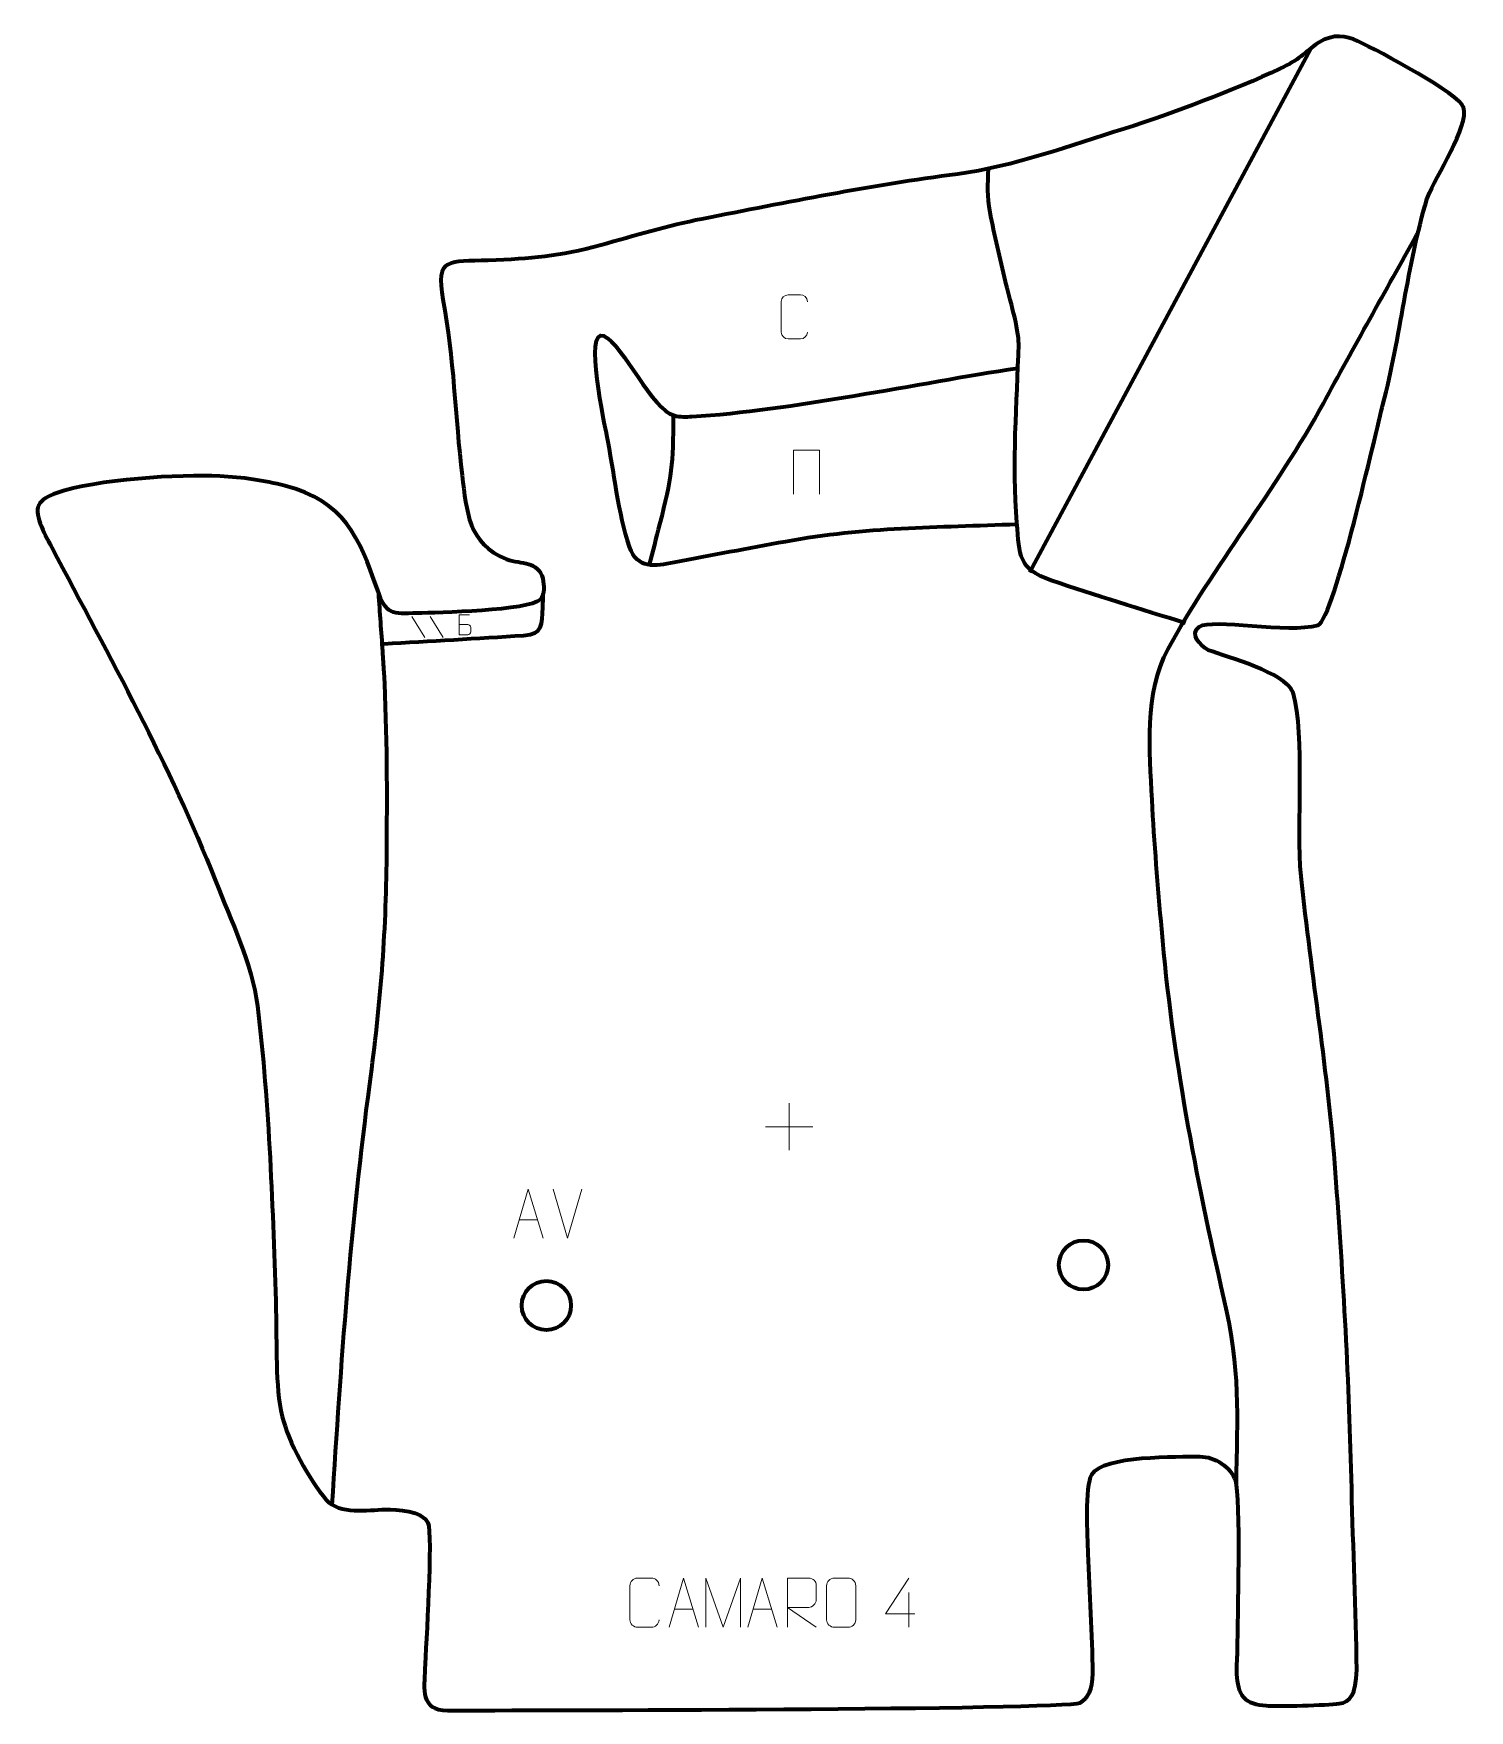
# Model space of a CAD drawing. Header units: millimetres. Extents: x 869 to 1599, y -101 to 751.
import ezdxf

# ---------------------------------------------------------------- set-up
doc = ezdxf.new("R2010")
doc.units = ezdxf.units.MM
doc.header["$MEASUREMENT"] = 0
doc.layers.add('layer 2', color=7, linetype='Continuous')
doc.layers.add('layer 3', color=7, linetype='Continuous')

msp = doc.modelspace()

# ---------------------------------------------------------------- linework, layer by layer
at = {"layer": 'layer 2', "color": 142, "lineweight": 200}
for centre in [(1402.6109, 125.3884), (1129.5608, 104.8156)]:
    msp.add_ellipse(centre, major_axis=(0, 12.5), ratio=1, dxfattribs=at)
at = {"layer": 'layer 2', "color": 142, "lineweight": 158}
msp.add_open_spline([(1375.3954, 477.6525), (1375.3954, 477.6525), (1518.3198, 743.8639), (1518.3198, 743.8639)], degree=3, dxfattribs=at)
for points, knots in [([(1454.456, 451.6093), (1431.9293, 458.796), (1408.5352, 465.6765), (1386.2687, 473.3658), (1386.2687, 473.3658), (1369.2718, 479.2354), (1370.2602, 485.9461), (1368.7931, 502.5895), (1368.7931, 502.5895), (1366.1963, 533.2382), (1368.8723, 563.0194), (1369.6867, 593.6023), (1369.6867, 593.6023), (1369.8747, 600.6624), (1364.8614, 617.6511), (1362.9937, 625.3027), (1362.9937, 625.3027), (1360.1303, 637.0336), (1357.3963, 648.6948), (1355.1667, 660.5677), (1355.1667, 660.5677), (1353.6524, 668.7396), (1353.9807, 674.5135), (1354.3383, 682.6701)], [0, 0, 0, 0, 0.14285714, 0.14285714, 0.14285714, 0.14285714, 0.28571429, 0.28571429, 0.28571429, 0.28571429, 0.42857143, 0.42857143, 0.42857143, 0.42857143, 0.57142857, 0.57142857, 0.57142857, 0.57142857, 0.71428571, 0.71428571, 0.71428571, 0.71428571, 1, 1, 1, 1]), ([(1480.3495, 13.1595), (1480.8648, 50.4187), (1482.6641, 71.1982), (1473.9986, 108.5451), (1473.9986, 108.5451), (1459.7061, 170.9771), (1447.844, 232.1874), (1442.3724, 296.0986), (1442.3724, 296.0986), (1440.5297, 317.6223), (1438.5451, 340.3231), (1437.4573, 361.8447), (1437.4573, 361.8447), (1436.2093, 386.546), (1433.402, 416.1219), (1445.6508, 438.5207), (1445.6508, 438.5207), (1468.6135, 480.5115), (1500.667, 519.3823), (1524.5544, 563.3726), (1524.5544, 563.3726), (1540.0946, 591.991), (1556.1705, 620.4785), (1571.9837, 648.9641), (1571.9837, 648.9641), (1571.9837, 648.9641), (1572.714, 650.2797), (1572.714, 650.2797)], [0, 0, 0, 0, 0.125, 0.125, 0.125, 0.125, 0.25, 0.25, 0.25, 0.25, 0.375, 0.375, 0.375, 0.375, 0.5, 0.5, 0.5, 0.5, 0.625, 0.625, 0.625, 0.625, 0.75, 0.75, 0.75, 0.75, 1, 1, 1, 1]), ([(1368.9983, 501.85), (1327.7857, 500.1429), (1292.1764, 500.5458), (1251.0618, 493.0534), (1251.0618, 493.0534), (1232.2071, 489.6174), (1213.367, 486.1194), (1194.5519, 482.4722), (1194.5519, 482.4722), (1184.551, 480.5031), (1175.8355, 479.0152), (1171.8928, 490.4145), (1171.8928, 490.4145), (1166.0265, 507.3748), (1163.9757, 529.0202), (1160.3271, 547.2327), (1160.3271, 547.2327), (1159.576, 550.9587), (1148.5327, 602.5076), (1158.7896, 597.6688), (1158.7896, 597.6688), (1168.643, 593.0204), (1183.581, 559.793), (1194.6232, 557.1335), (1194.6232, 557.1335), (1197.5181, 556.4362), (1200.5908, 556.5773), (1203.5429, 556.688), (1203.5429, 556.688), (1253.5071, 559.6857), (1318.2763, 573.604), (1369.188, 581.3515)], [0, 0, 0, 0, 0.11111111, 0.11111111, 0.11111111, 0.11111111, 0.22222222, 0.22222222, 0.22222222, 0.22222222, 0.33333333, 0.33333333, 0.33333333, 0.33333333, 0.44444444, 0.44444444, 0.44444444, 0.44444444, 0.55555556, 0.55555556, 0.55555556, 0.55555556, 0.66666667, 0.66666667, 0.66666667, 0.66666667, 0.77777778, 0.77777778, 0.77777778, 0.77777778, 1, 1, 1, 1]), ([(1193.9921, 557.0133), (1193.9793, 532.3092), (1193.2741, 525.9565), (1187.0824, 501.755), (1187.0824, 501.755), (1185.333, 494.9168), (1183.5747, 488.0848), (1181.8696, 481.2351)], [0, 0, 0, 0, 0.33333333, 0.33333333, 0.33333333, 0.33333333, 1, 1, 1, 1]), ([(1020.7265, 3.5158), (1025.1581, 75.7961), (1030.1499, 145.4891), (1039.7873, 217.3704), (1039.7873, 217.3704), (1045.183, 257.6149), (1048.1159, 292.8047), (1048.4232, 333.4698), (1048.4232, 333.4698), (1048.6586, 364.6216), (1048.7676, 395.6287), (1047.0634, 426.7522), (1047.0634, 426.7522), (1046.8643, 430.2412), (1046.6421, 433.7254), (1046.4056, 437.212), (1046.4056, 437.212), (1045.6921, 447.1202), (1044.9723, 457.0258), (1044.3152, 466.9381)], [0, 0, 0, 0, 0.16666667, 0.16666667, 0.16666667, 0.16666667, 0.33333333, 0.33333333, 0.33333333, 0.33333333, 0.5, 0.5, 0.5, 0.5, 0.66666667, 0.66666667, 0.66666667, 0.66666667, 1, 1, 1, 1]), ([(1046.8782, 441.1687), (1070.5644, 442.5908), (1094.3397, 443.873), (1118.0056, 445.4264), (1118.0056, 445.4264), (1128.0799, 446.0877), (1127.2862, 450.7951), (1127.7082, 459.7748), (1127.7082, 459.7748), (1127.8176, 462.103), (1127.9054, 464.441), (1127.974, 466.7712)], [0, 0, 0, 0, 0.25, 0.25, 0.25, 0.25, 0.5, 0.5, 0.5, 0.5, 1, 1, 1, 1])]:
    msp.add_open_spline(points, degree=3, knots=knots, dxfattribs=at)
at = {"layer": 'layer 2', "color": 250, "lineweight": 9}
for points, knots in [([(1262.2807, 599.6049), (1262.1555, 597.5239), (1260.6533, 596.1987), (1258.7296, 596.189), (1258.7296, 596.189), (1256.641, 596.1893), (1254.5524, 596.1893), (1252.4641, 596.189), (1252.4641, 596.189), (1250.7399, 596.0946), (1248.9735, 597.7825), (1248.9835, 599.5893), (1248.9835, 599.5893), (1248.9839, 604.7575), (1248.9839, 609.9252), (1248.9835, 615.0926), (1248.9835, 615.0926), (1248.9873, 617.0077), (1250.5518, 618.5476), (1252.4797, 618.5355), (1252.4797, 618.5355), (1254.5627, 618.5355), (1256.6462, 618.5355), (1258.7296, 618.5355), (1258.7296, 618.5355), (1260.4731, 618.5673), (1262.2568, 617.2314), (1262.2807, 615.048)], [0, 0, 0, 0, 0.125, 0.125, 0.125, 0.125, 0.25, 0.25, 0.25, 0.25, 0.375, 0.375, 0.375, 0.375, 0.5, 0.5, 0.5, 0.5, 0.625, 0.625, 0.625, 0.625, 0.75, 0.75, 0.75, 0.75, 1, 1, 1, 1]), ([(1255.2598, 517.1999), (1255.2598, 517.1999), (1255.2598, 539.5502), (1255.2598, 539.5502), (1255.2598, 539.5502), (1255.2598, 539.5502), (1268.3781, 539.5502), (1268.3781, 539.5502), (1268.3781, 539.5502), (1268.3781, 539.5502), (1268.3781, 517.1999), (1268.3781, 517.1999)], [0, 0, 0, 0, 0.25, 0.25, 0.25, 0.25, 0.5, 0.5, 0.5, 0.5, 1, 1, 1, 1]), ([(1085.1551, 450.991), (1086.6265, 450.9911), (1088.0981, 450.9911), (1089.5698, 450.991), (1089.5698, 450.991), (1090.3686, 450.984), (1091.1465, 450.2819), (1091.1465, 449.4531), (1091.1465, 449.4531), (1091.1463, 448.9967), (1091.1463, 447.7635), (1091.1465, 447.307), (1091.1465, 447.307), (1091.1536, 446.5557), (1090.53, 445.7413), (1089.5912, 445.7481), (1089.5912, 445.7481), (1088.1193, 445.7483), (1086.6476, 445.7483), (1085.1761, 445.7481), (1085.1761, 445.7481), (1085.1761, 449.1119), (1085.1761, 452.4756), (1085.1761, 455.8391), (1085.1761, 455.8391), (1086.136, 455.8391), (1089.5094, 455.8391), (1090.4694, 455.8391)], [0, 0, 0, 0, 0.125, 0.125, 0.125, 0.125, 0.25, 0.25, 0.25, 0.25, 0.375, 0.375, 0.375, 0.375, 0.5, 0.5, 0.5, 0.5, 0.625, 0.625, 0.625, 0.625, 0.75, 0.75, 0.75, 0.75, 1, 1, 1, 1]), ([(1112.974, 139.0509), (1112.974, 139.0509), (1120.345, 164.0044), (1120.345, 164.0044), (1120.345, 164.0044), (1120.345, 164.0044), (1127.9149, 139.0509), (1127.9149, 139.0509)], [0, 0, 0, 0, 0.33333333, 0.33333333, 0.33333333, 0.33333333, 1, 1, 1, 1]), ([(1186.8509, -54.9349), (1186.7111, -57.2583), (1185.0339, -58.7379), (1182.8862, -58.7487), (1182.8862, -58.7487), (1180.5543, -58.7483), (1178.2224, -58.7483), (1175.8909, -58.7487), (1175.8909, -58.7487), (1173.9659, -58.8541), (1171.9938, -56.9696), (1172.005, -54.9523), (1172.005, -54.9523), (1172.0054, -49.1822), (1172.0054, -43.4125), (1172.005, -37.6432), (1172.005, -37.6432), (1172.0092, -35.5051), (1173.7559, -33.7859), (1175.9083, -33.7994), (1175.9083, -33.7994), (1178.234, -33.7994), (1180.5601, -33.7994), (1182.8862, -33.7994), (1182.8862, -33.7994), (1184.8328, -33.7639), (1186.8242, -35.2554), (1186.8509, -37.693)], [0, 0, 0, 0, 0.125, 0.125, 0.125, 0.125, 0.25, 0.25, 0.25, 0.25, 0.375, 0.375, 0.375, 0.375, 0.5, 0.5, 0.5, 0.5, 0.625, 0.625, 0.625, 0.625, 0.75, 0.75, 0.75, 0.75, 1, 1, 1, 1]), ([(1191.9574, -58.7526), (1191.9574, -58.7526), (1199.3284, -33.7991), (1199.3284, -33.7991), (1199.3284, -33.7991), (1199.3284, -33.7991), (1206.8983, -58.7526), (1206.8983, -58.7526)], [0, 0, 0, 0, 0.33333333, 0.33333333, 0.33333333, 0.33333333, 1, 1, 1, 1]), ([(1210.5854, -58.7548), (1210.5854, -58.7548), (1210.5854, -33.7969), (1210.5854, -33.7969), (1210.5854, -33.7969), (1210.5854, -33.7969), (1219.5105, -58.7548), (1219.5105, -58.7548), (1219.5105, -58.7548), (1219.5105, -58.7548), (1228.2704, -33.7974), (1228.2704, -33.7974), (1228.2704, -33.7974), (1228.2704, -33.7974), (1228.2704, -58.7548), (1228.2704, -58.7548)], [0, 0, 0, 0, 0.2, 0.2, 0.2, 0.2, 0.4, 0.4, 0.4, 0.4, 0.6, 0.6, 0.6, 0.6, 1, 1, 1, 1]), ([(1231.9574, -58.7526), (1231.9574, -58.7526), (1239.3284, -33.7991), (1239.3284, -33.7991), (1239.3284, -33.7991), (1239.3284, -33.7991), (1246.8983, -58.7526), (1246.8983, -58.7526)], [0, 0, 0, 0, 0.33333333, 0.33333333, 0.33333333, 0.33333333, 1, 1, 1, 1]), ([(1252.0959, -58.7526), (1252.0959, -58.7526), (1252.0959, -33.7991), (1252.0959, -33.7991), (1252.0959, -33.7991), (1255.6907, -33.7991), (1259.2862, -33.7991), (1262.8814, -33.7991), (1262.8814, -33.7991), (1265.2067, -33.8368), (1266.764, -35.3268), (1266.7599, -37.6932), (1266.7599, -37.6932), (1266.7595, -39.7287), (1266.7595, -42.7881), (1266.7599, -44.8241), (1266.7599, -44.8241), (1266.7534, -46.6996), (1264.9411, -48.6414), (1262.9316, -48.6605), (1262.9316, -48.6605), (1262.9316, -48.6605), (1252.0959, -48.6605), (1252.0959, -48.6605), (1252.0959, -48.6605), (1252.0959, -48.6605), (1266.7506, -58.7526), (1266.7506, -58.7526)], [0, 0, 0, 0, 0.125, 0.125, 0.125, 0.125, 0.25, 0.25, 0.25, 0.25, 0.375, 0.375, 0.375, 0.375, 0.5, 0.5, 0.5, 0.5, 0.625, 0.625, 0.625, 0.625, 0.75, 0.75, 0.75, 0.75, 1, 1, 1, 1]), ([(1275.9084, -33.7994), (1278.2341, -33.7994), (1280.5602, -33.7994), (1282.8863, -33.7994), (1282.8863, -33.7994), (1284.8329, -33.7638), (1286.8243, -35.2554), (1286.851, -37.693), (1286.851, -37.693), (1286.8506, -43.4399), (1286.8506, -49.1872), (1286.851, -54.9349), (1286.851, -54.9349), (1286.7112, -57.2583), (1285.034, -58.7379), (1282.8863, -58.7487), (1282.8863, -58.7487), (1280.5544, -58.7483), (1278.2225, -58.7483), (1275.891, -58.7487), (1275.891, -58.7487), (1273.966, -58.8541), (1271.9939, -56.9696), (1272.0051, -54.9523), (1272.0051, -54.9523), (1272.0054, -49.1822), (1272.0054, -43.4125), (1272.0051, -37.6432), (1272.0051, -37.6432), (1272.0093, -35.5051), (1273.756, -33.7859), (1275.9084, -33.7994)], [0, 0, 0, 0, 0.11111111, 0.11111111, 0.11111111, 0.11111111, 0.22222222, 0.22222222, 0.22222222, 0.22222222, 0.33333333, 0.33333333, 0.33333333, 0.33333333, 0.44444444, 0.44444444, 0.44444444, 0.44444444, 0.55555556, 0.55555556, 0.55555556, 0.55555556, 0.66666667, 0.66666667, 0.66666667, 0.66666667, 0.77777778, 0.77777778, 0.77777778, 0.77777778, 1, 1, 1, 1]), ([(1316.8388, -51.8593), (1316.8388, -51.8593), (1302.0171, -51.8593), (1302.0171, -51.8593), (1302.0171, -51.8593), (1302.0171, -51.8593), (1313.8947, -33.7888), (1313.8947, -33.7888)], [0, 0, 0, 0, 0.33333333, 0.33333333, 0.33333333, 0.33333333, 1, 1, 1, 1])]:
    msp.add_open_spline(points, degree=3, knots=knots, dxfattribs=at)
for points in [[(1061.2023, 455.1067), (1061.2023, 455.1067), (1067.6994, 444.3112), (1067.6994, 444.3112)], [(1070.5189, 455.1067), (1070.5189, 455.1067), (1077.016, 444.3112), (1077.016, 444.3112)], [(1252.9859, 207.658), (1252.9859, 207.658), (1252.9859, 183.6801), (1252.9859, 183.6801)], [(1240.997, 195.669), (1240.997, 195.669), (1264.9749, 195.669), (1264.9749, 195.669)], [(1140.3335, 139.0436), (1140.3335, 139.0436), (1133.0117, 163.9972), (1133.0117, 163.9972)], [(1147.6554, 163.9972), (1147.6554, 163.9972), (1140.3336, 139.0436), (1140.3336, 139.0436)], [(1115.6966, 148.3003), (1115.6966, 148.3003), (1125.1923, 148.3003), (1125.1923, 148.3003)], [(1313.8947, -41.0982), (1313.8947, -41.0982), (1313.8947, -58.7629), (1313.8947, -58.7629)], [(1194.68, -49.5032), (1194.68, -49.5032), (1204.1757, -49.5032), (1204.1757, -49.5032)], [(1234.68, -49.5032), (1234.68, -49.5032), (1244.1757, -49.5032), (1244.1757, -49.5032)]]:
    msp.add_open_spline(points, degree=3, dxfattribs=at)
at = {"layer": 'layer 3', "color": 242, "lineweight": 158}
msp.add_open_spline([(1126.3915, 463.58), (1128.9593, 467.0027), (1128.4077, 470.29), (1127.6979, 474.3236), (1127.6979, 474.3236), (1125.279, 483.4124), (1117.1654, 481.543), (1109.2976, 484.176), (1109.2976, 484.176), (1089.7757, 491.972), (1089.0421, 508.1472), (1086.7073, 526.747), (1086.7073, 526.747), (1083.1594, 556.5906), (1082.5598, 586.6003), (1076.9404, 616.1301), (1076.9404, 616.1301), (1073.0415, 638.1029), (1080.3131, 635.2821), (1099.924, 636.0582), (1099.924, 636.0582), (1122.055, 636.9418), (1135.6861, 637.8461), (1157.2846, 643.8255), (1157.2846, 643.8255), (1174.4685, 648.5826), (1191.1596, 653.698), (1208.6802, 657.0861), (1208.6802, 657.0861), (1252.2826, 665.5756), (1294.5051, 674.3017), (1338.6804, 679.8871), (1338.6804, 679.8871), (1366.4676, 683.6952), (1396.4257, 694.5068), (1423.3731, 702.9411), (1423.3731, 702.9411), (1449.0523, 711.2204), (1478.2347, 722.1877), (1502.6578, 733.5746), (1502.6578, 733.5746), (1512.6729, 738.2441), (1514.0013, 740.8895), (1522.2345, 746.8139), (1522.2345, 746.8139), (1529.9144, 751.3776), (1535.9555, 750.3608), (1542.1329, 747.4974), (1542.1329, 747.4974), (1553.219, 742.3589), (1593.7085, 720.5061), (1595.8149, 713.8764), (1595.8149, 713.8764), (1598.8383, 704.3602), (1581.6266, 678.7426), (1577.6602, 668.3585), (1577.6602, 668.3585), (1577.6602, 668.3585), (1577.218, 667.1137), (1577.218, 667.1137), (1577.218, 667.1137), (1566.9981, 633.1127), (1563.9456, 597.4425), (1554.8471, 562.8022), (1554.8471, 562.8022), (1551.2797, 549.1947), (1530.2426, 454.3563), (1521.8655, 450.6293), (1521.8655, 450.6293), (1506.6003, 446.2759), (1468.1447, 454.3615), (1461.4573, 449.8438), (1461.4573, 449.8438), (1456.2386, 446.3183), (1462.0149, 440.122), (1465.9288, 438.0079), (1465.9288, 438.0079), (1476.5955, 433.8766), (1504.4746, 426.9912), (1509.1583, 416.4873), (1509.1583, 416.4873), (1515.5538, 394.0789), (1510.7473, 349.3435), (1513.2084, 322.9339), (1513.2084, 322.9339), (1518.613, 272.388), (1526.9921, 223.212), (1530.7502, 172.3024), (1530.7502, 172.3024), (1534.8023, 118.2988), (1537.7177, 65.9827), (1538.9623, 11.8181), (1538.9623, 11.8181), (1539.6855, -18.8113), (1541.2081, -49.826), (1541.5732, -80.3763), (1541.5732, -80.3763), (1541.1246, -93.3251), (1538.3726, -96.7415), (1532.529, -97.5402), (1532.529, -97.5402), (1526.5734, -98.3542), (1501.4439, -99.0777), (1495.4041, -98.6029), (1495.4041, -98.6029), (1490.6903, -98.2324), (1486.432, -97.085), (1483.9726, -94.3523), (1483.9726, -94.3523), (1479.0021, -88.8292), (1480.6859, -76.9148), (1480.7573, -69.5961), (1480.7573, -69.5961), (1480.919, -56.0787), (1482.5118, 7.8949), (1479.8335, 15.6904), (1479.8335, 15.6904), (1477.3111, 23.0321), (1469.5143, 27.9087), (1461.7626, 27.9749), (1461.7626, 27.9749), (1450.6984, 27.9143), (1412.6334, 28.7386), (1406.8826, 18.9656), (1406.8826, 18.9656), (1403.2985, 12.8745), (1404.7928, -13.0454), (1405.0546, -21.2313), (1405.0546, -21.2313), (1405.6242, -41.3457), (1407.3272, -62.2986), (1407.37, -82.2368), (1407.37, -82.2368), (1407.3492, -90.5973), (1404.913, -94.9386), (1400.9429, -97.1484), (1400.9429, -97.1484), (1391.2845, -100.7552), (1115.9693, -101.0618), (1079.3718, -101.0037), (1079.3718, -101.0037), (1065.2522, -100.9813), (1067.4361, -90.1263), (1067.8191, -79.8674), (1067.8191, -79.8674), (1068.3147, -68.8216), (1071.8675, -11.3762), (1069.3369, -5.6297), (1069.3369, -5.6297), (1066.6356, 0.5045), (1053.5133, 1.2222), (1047.8444, 1.0819), (1047.8444, 1.0819), (1038.3676, 0.8475), (1024.5967, -1.6612), (1017.6539, 6.0638), (1017.6539, 6.0638), (1009.0273, 15.6627), (998.2511, 35.9408), (995.2161, 48.4346), (995.2161, 48.4346), (991.5723, 63.4348), (992.559, 86.4752), (992.1095, 102.2952), (992.1095, 102.2952), (990.5084, 153.1429), (988.7414, 206.6409), (982.7094, 257.0829), (982.7094, 257.0829), (979.9473, 278.4165), (969.2258, 300.5908), (961.3287, 320.7474), (961.3287, 320.7474), (938.3447, 379.4522), (907.4452, 434.4919), (878.1101, 490.1581), (878.1101, 490.1581), (875.6985, 494.7343), (868.8545, 506.5807), (871.4809, 511.6592), (871.4809, 511.6592), (872.8437, 514.2944), (876.2995, 516.2666), (880.5806, 517.7745), (880.5806, 517.7745), (900.3836, 524.7495), (943.3877, 527.4381), (963.5901, 526.3651), (963.5901, 526.3651), (974.9795, 525.7602), (986.1744, 524.2227), (996.7174, 521.4525), (996.7174, 521.4525), (1026.8611, 513.5319), (1034.2013, 495.8413), (1043.6637, 468.7453), (1043.6637, 468.7453), (1048.2839, 455.5154), (1050.7897, 456.4464), (1064.0076, 456.704), (1064.0076, 456.704), (1073.8354, 456.8955), (1120.8425, 458.0083), (1126.3915, 463.58)], degree=3, knots=[0, 0, 0, 0, 0.01923077, 0.01923077, 0.01923077, 0.01923077, 0.03846154, 0.03846154, 0.03846154, 0.03846154, 0.05769231, 0.05769231, 0.05769231, 0.05769231, 0.07692308, 0.07692308, 0.07692308, 0.07692308, 0.09615385, 0.09615385, 0.09615385, 0.09615385, 0.11538462, 0.11538462, 0.11538462, 0.11538462, 0.13461538, 0.13461538, 0.13461538, 0.13461538, 0.15384615, 0.15384615, 0.15384615, 0.15384615, 0.17307692, 0.17307692, 0.17307692, 0.17307692, 0.19230769, 0.19230769, 0.19230769, 0.19230769, 0.21153846, 0.21153846, 0.21153846, 0.21153846, 0.23076923, 0.23076923, 0.23076923, 0.23076923, 0.25, 0.25, 0.25, 0.25, 0.26923077, 0.26923077, 0.26923077, 0.26923077, 0.28846154, 0.28846154, 0.28846154, 0.28846154, 0.30769231, 0.30769231, 0.30769231, 0.30769231, 0.32692308, 0.32692308, 0.32692308, 0.32692308, 0.34615385, 0.34615385, 0.34615385, 0.34615385, 0.36538462, 0.36538462, 0.36538462, 0.36538462, 0.38461538, 0.38461538, 0.38461538, 0.38461538, 0.40384615, 0.40384615, 0.40384615, 0.40384615, 0.42307692, 0.42307692, 0.42307692, 0.42307692, 0.44230769, 0.44230769, 0.44230769, 0.44230769, 0.46153846, 0.46153846, 0.46153846, 0.46153846, 0.48076923, 0.48076923, 0.48076923, 0.48076923, 0.5, 0.5, 0.5, 0.5, 0.51923077, 0.51923077, 0.51923077, 0.51923077, 0.53846154, 0.53846154, 0.53846154, 0.53846154, 0.55769231, 0.55769231, 0.55769231, 0.55769231, 0.57692308, 0.57692308, 0.57692308, 0.57692308, 0.59615385, 0.59615385, 0.59615385, 0.59615385, 0.61538462, 0.61538462, 0.61538462, 0.61538462, 0.63461538, 0.63461538, 0.63461538, 0.63461538, 0.65384615, 0.65384615, 0.65384615, 0.65384615, 0.67307692, 0.67307692, 0.67307692, 0.67307692, 0.69230769, 0.69230769, 0.69230769, 0.69230769, 0.71153846, 0.71153846, 0.71153846, 0.71153846, 0.73076923, 0.73076923, 0.73076923, 0.73076923, 0.75, 0.75, 0.75, 0.75, 0.76923077, 0.76923077, 0.76923077, 0.76923077, 0.78846154, 0.78846154, 0.78846154, 0.78846154, 0.80769231, 0.80769231, 0.80769231, 0.80769231, 0.82692308, 0.82692308, 0.82692308, 0.82692308, 0.84615385, 0.84615385, 0.84615385, 0.84615385, 0.86538462, 0.86538462, 0.86538462, 0.86538462, 0.88461538, 0.88461538, 0.88461538, 0.88461538, 0.90384615, 0.90384615, 0.90384615, 0.90384615, 0.92307692, 0.92307692, 0.92307692, 0.92307692, 0.94230769, 0.94230769, 0.94230769, 0.94230769, 0.96153846, 0.96153846, 0.96153846, 0.96153846, 1, 1, 1, 1], dxfattribs=at)

doc.saveas('drawing.dxf')
